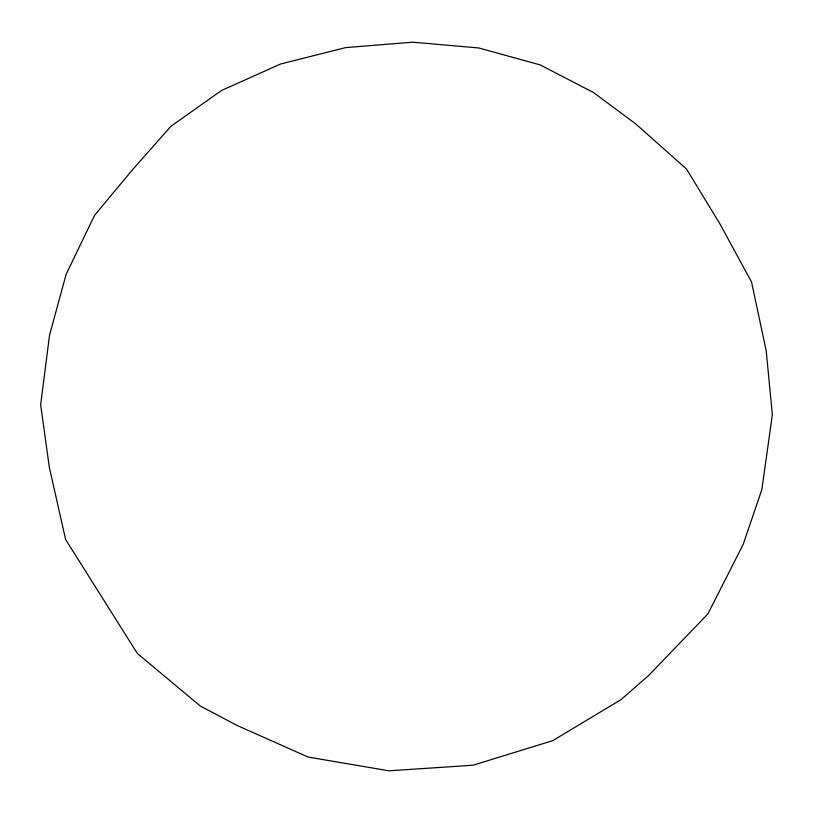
<?xml version="1.0" encoding="UTF-8"?>
<svg xmlns="http://www.w3.org/2000/svg" width="813" height="813" viewBox="0 0 813 813"><rect width="100%" height="100%" fill="white"/><g stroke="black" fill="none" stroke-linecap="round" stroke-linejoin="round"><path stroke-width="1.22" d="M49.552 335.088L40.65 404.813L49.369 467.566L65.609 539.486L137.316 653.418L200.323 706.05L237.386 725.592L308.046 757.035L388.939 770.815L473.034 765.226L552.728 740.663L620.99 699.647L648.611 675.532L707.889 613.917L743.153 544.456L761.842 489.609L772.35 414.711L766.212 350.84L751.517 281.887L719.932 223.921L686.497 169.023L636.061 124.186L593.551 92.55L540.147 64.898L478.694 47.957L412.699 42.185L345.576 47.621L280.688 63.973L221.38 90.548L170.933 126.279L132.61 169.612L94.603 215.272L66.158 274.255L49.552 335.088"/></g></svg>
